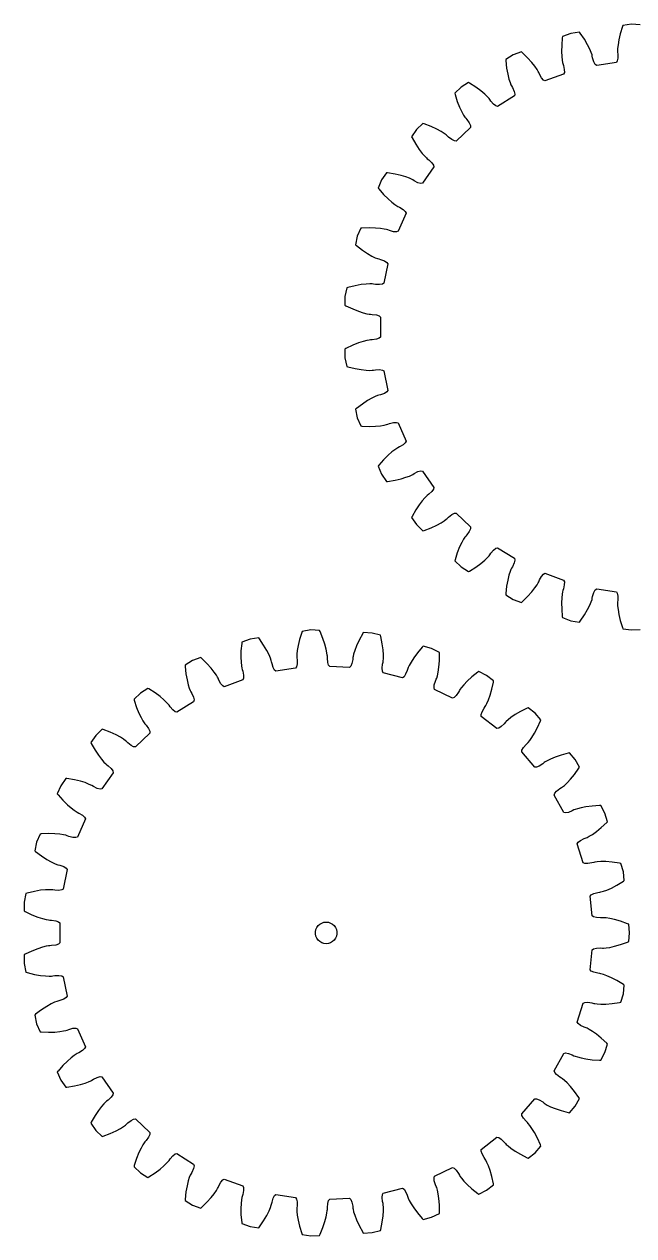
# Model space of a CAD drawing. Extents: x 0 to 173, y 0 to 168.
# Drawn here: x 0 to 84.4, y 0 to 167.9 of the extents above; entities that cross this region are included whole.
import ezdxf

# ---------------------------------------------------------------- set-up
doc = ezdxf.new("R2010")
doc.units = 0

msp = doc.modelspace()

# ---------------------------------------------------------------- linework, layer by layer
for p, q in [((84.08, 167.85), (82.88, 167.67)), ((85.3, 167.79), (84.08, 167.85)), ((75.68, 166.56), (74.54, 166.14)), ((76.88, 166.75), (75.68, 166.56)), ((76.98, 166.63), (76.88, 166.75)), ((77.56, 165.77), (76.98, 166.63)), ((82.52, 166.53), (82.33, 165.69)), ((82.83, 167.52), (82.52, 166.53)), ((82.88, 167.67), (82.83, 167.52)), ((74.42, 164.96), (74.4, 164.09)), ((74.51, 165.99), (74.42, 164.96)), ((74.54, 166.14), (74.51, 165.99)), ((78, 165.02), (77.56, 165.77)), ((78.31, 164.41), (78, 165.02)), ((82.22, 165.01), (82.17, 164.49)), ((82.33, 165.69), (82.22, 165.01)), ((67.71, 163.61), (66.68, 162.97)), ((66.68, 162.97), (66.68, 162.82)), ((68.85, 164.03), (67.71, 163.61)), ((68.96, 163.93), (68.85, 164.03)), ((69.71, 163.21), (68.96, 163.93)), ((70.29, 162.57), (69.71, 163.21)), ((74.4, 164.09), (74.42, 163.4)), ((74.42, 163.4), (74.48, 162.89)), ((74.48, 162.89), (74.54, 162.55)), ((78.51, 163.93), (78.31, 164.41)), ((78.62, 163.61), (78.51, 163.93)), ((78.66, 163.45), (78.62, 163.61)), ((78.71, 163.19), (78.66, 163.45)), ((78.88, 162.64), (78.71, 163.19)), ((82.2, 163.15), (82.12, 162.76)), ((82.17, 164.49), (82.16, 164.15)), ((82.16, 164.15), (82.17, 163.99)), ((82.17, 163.99), (82.2, 163.72)), ((82.2, 163.72), (82.2, 163.15)), ((66.68, 162.82), (66.8, 161.78)), ((66.8, 161.78), (66.95, 160.93)), ((70.72, 162.03), (70.29, 162.57)), ((71.01, 161.6), (70.72, 162.03)), ((71.18, 161.31), (71.01, 161.6)), ((71.26, 161.16), (71.18, 161.31)), ((71.36, 160.92), (71.26, 161.16)), ((74.54, 162.55), (74.58, 162.39)), ((74.58, 162.39), (74.66, 162.14)), ((74.66, 162.14), (74.78, 161.58)), ((74.79, 161.18), (74.69, 160.95)), ((74.78, 161.58), (74.79, 161.18)), ((79.07, 162.29), (78.88, 162.64)), ((79.27, 162.13), (79.07, 162.29)), ((81.99, 162.55), (79.27, 162.13)), ((82.12, 162.76), (81.99, 162.55)), ((61.52, 159.76), (60.49, 159.11)), ((61.66, 159.68), (61.52, 159.76)), ((62.54, 159.13), (61.66, 159.68)), ((66.95, 160.93), (67.11, 160.26)), ((67.11, 160.26), (67.27, 159.77)), ((67.27, 159.77), (67.4, 159.46)), ((71.63, 160.42), (71.36, 160.92)), ((71.89, 160.11), (71.63, 160.42)), ((72.11, 159.99), (71.89, 160.11)), ((74.69, 160.95), (72.11, 159.99)), ((60.49, 159.11), (59.61, 158.28)), ((59.61, 158.28), (59.65, 158.13)), ((59.65, 158.13), (59.97, 157.14)), ((63.23, 158.62), (62.54, 159.13)), ((63.76, 158.17), (63.23, 158.62)), ((64.13, 157.81), (63.76, 158.17)), ((64.36, 157.56), (64.13, 157.81)), ((67.87, 157.91), (65.54, 156.45)), ((67.4, 159.46), (67.47, 159.31)), ((67.47, 159.31), (67.6, 159.07)), ((67.6, 159.07), (67.83, 158.55)), ((67.83, 158.55), (67.92, 158.16)), ((67.92, 158.16), (67.87, 157.91)), ((59.97, 157.14), (60.29, 156.34)), ((60.29, 156.34), (60.59, 155.71)), ((64.46, 157.43), (64.36, 157.56)), ((64.61, 157.21), (64.46, 157.43)), ((64.98, 156.77), (64.61, 157.21)), ((65.3, 156.53), (64.98, 156.77)), ((65.54, 156.45), (65.3, 156.53)), ((60.59, 155.71), (60.84, 155.27)), ((60.84, 155.27), (61.03, 154.98)), ((61.03, 154.98), (61.13, 154.85)), ((61.13, 154.85), (61.3, 154.65)), ((61.3, 154.65), (61.63, 154.18)), ((54.33, 153.26), (53.64, 152.26)), ((55.21, 154.09), (54.33, 153.26)), ((55.36, 154.05), (55.21, 154.09)), ((56.33, 153.68), (55.36, 154.05)), ((57.12, 153.32), (56.33, 153.68)), ((57.72, 152.99), (57.12, 153.32)), ((58.16, 152.72), (57.72, 152.99)), ((61.8, 153.56), (59.81, 151.67)), ((61.63, 154.18), (61.79, 153.82)), ((61.79, 153.82), (61.8, 153.56)), ((53.64, 152.26), (53.7, 152.12)), ((53.7, 152.12), (54.21, 151.22)), ((54.21, 151.22), (54.69, 150.49)), ((58.43, 152.51), (58.16, 152.72)), ((58.56, 152.41), (58.43, 152.51)), ((58.75, 152.22), (58.56, 152.41)), ((59.2, 151.87), (58.75, 152.22)), ((59.56, 151.69), (59.2, 151.87)), ((59.81, 151.67), (59.56, 151.69)), ((54.69, 150.49), (55.11, 149.95)), ((55.11, 149.95), (55.45, 149.56)), ((55.45, 149.56), (55.69, 149.32)), ((56.73, 148.08), (55.16, 145.82)), ((55.69, 149.32), (55.81, 149.21)), ((55.81, 149.21), (56.02, 149.05)), ((56.02, 149.05), (56.44, 148.66)), ((56.44, 148.66), (56.67, 148.33)), ((56.67, 148.33), (56.73, 148.08)), ((49.47, 146.28), (48.99, 145.16)), ((50.17, 147.28), (49.47, 146.28)), ((50.32, 147.26), (50.17, 147.28)), ((51.35, 147.1), (50.32, 147.26)), ((52.19, 146.9), (51.35, 147.1)), ((52.85, 146.7), (52.19, 146.9)), ((53.33, 146.52), (52.85, 146.7)), ((53.64, 146.38), (53.33, 146.52)), ((53.79, 146.3), (53.64, 146.38)), ((54.01, 146.16), (53.79, 146.3)), ((54.52, 145.9), (54.01, 146.16)), ((48.99, 145.16), (49.09, 145.04)), ((49.09, 145.04), (49.77, 144.26)), ((54.91, 145.79), (54.52, 145.9)), ((55.16, 145.82), (54.91, 145.79)), ((49.77, 144.26), (50.38, 143.65)), ((50.38, 143.65), (50.9, 143.19)), ((50.9, 143.19), (51.31, 142.88)), ((51.31, 142.88), (51.59, 142.69)), ((51.59, 142.69), (51.74, 142.61)), ((51.74, 142.61), (51.98, 142.5)), ((52.87, 141.69), (51.78, 139.17)), ((51.98, 142.5), (52.47, 142.2)), ((52.47, 142.2), (52.76, 141.92)), ((52.76, 141.92), (52.87, 141.69)), ((46.6, 139.58), (46.12, 138.47)), ((46.75, 139.6), (46.6, 139.58)), ((47.79, 139.65), (46.75, 139.6)), ((48.66, 139.62), (47.79, 139.65)), ((49.34, 139.56), (48.66, 139.62)), ((49.85, 139.48), (49.34, 139.56)), ((50.18, 139.4), (49.85, 139.48)), ((50.34, 139.35), (50.18, 139.4)), ((50.59, 139.26), (50.34, 139.35)), ((46.12, 138.47), (45.88, 137.28)), ((51.14, 139.11), (50.59, 139.26)), ((51.54, 139.09), (51.14, 139.11)), ((51.78, 139.17), (51.54, 139.09)), ((45.88, 137.28), (45.99, 137.18)), ((45.99, 137.18), (46.82, 136.55)), ((46.82, 136.55), (47.54, 136.07)), ((47.54, 136.07), (48.14, 135.73)), ((48.14, 135.73), (48.61, 135.51)), ((48.61, 135.51), (48.92, 135.38)), ((48.92, 135.38), (49.08, 135.33)), ((49.08, 135.33), (49.34, 135.26)), ((49.34, 135.26), (49.87, 135.07)), ((50.37, 134.66), (49.81, 131.96)), ((49.87, 135.07), (50.22, 134.86)), ((50.22, 134.86), (50.37, 134.66)), ((44.65, 131.33), (44.41, 130.14)), ((44.8, 131.38), (44.65, 131.33)), ((45.81, 131.63), (44.8, 131.38)), ((46.66, 131.78), (45.81, 131.63)), ((47.35, 131.86), (46.66, 131.78)), ((47.86, 131.88), (47.35, 131.86)), ((48.2, 131.87), (47.86, 131.88)), ((48.36, 131.86), (48.2, 131.87)), ((48.63, 131.81), (48.36, 131.86)), ((49.2, 131.78), (48.63, 131.81)), ((49.6, 131.84), (49.2, 131.78)), ((49.81, 131.96), (49.6, 131.84)), ((44.41, 130.14), (44.41, 128.92)), ((44.41, 128.92), (44.54, 128.85)), ((44.54, 128.85), (45.48, 128.4)), ((45.48, 128.4), (46.28, 128.08)), ((46.28, 128.08), (46.94, 127.86)), ((46.94, 127.86), (47.44, 127.74)), ((47.44, 127.74), (47.77, 127.68)), ((47.77, 127.68), (47.94, 127.66)), ((47.94, 127.66), (48.2, 127.65)), ((48.2, 127.65), (48.77, 127.57)), ((48.77, 127.57), (49.15, 127.43)), ((49.15, 127.43), (49.34, 127.26)), ((49.34, 127.26), (49.34, 124.51)), ((49.15, 124.35), (48.77, 124.21)), ((49.34, 124.51), (49.15, 124.35)), ((44.54, 122.93), (44.41, 122.85)), ((44.41, 122.85), (44.41, 121.64)), ((45.48, 123.38), (44.54, 122.93)), ((46.28, 123.7), (45.48, 123.38)), ((46.94, 123.91), (46.28, 123.7)), ((47.44, 124.04), (46.94, 123.91)), ((47.77, 124.1), (47.44, 124.04)), ((47.94, 124.12), (47.77, 124.1)), ((48.2, 124.13), (47.94, 124.12)), ((48.77, 124.21), (48.2, 124.13)), ((44.41, 121.64), (44.65, 120.45)), ((44.65, 120.45), (44.8, 120.4)), ((44.8, 120.4), (45.81, 120.15)), ((45.81, 120.15), (46.66, 120)), ((46.66, 120), (47.35, 119.92)), ((47.35, 119.92), (47.86, 119.9)), ((47.86, 119.9), (48.2, 119.91)), ((48.2, 119.91), (48.36, 119.92)), ((48.36, 119.92), (48.63, 119.96)), ((48.63, 119.96), (49.2, 120)), ((49.2, 120), (49.6, 119.94)), ((49.6, 119.94), (49.81, 119.81)), ((49.81, 119.81), (50.37, 117.12)), ((48.14, 116.05), (47.54, 115.71)), ((48.61, 116.27), (48.14, 116.05)), ((48.92, 116.4), (48.61, 116.27)), ((49.08, 116.45), (48.92, 116.4)), ((49.34, 116.51), (49.08, 116.45)), ((49.87, 116.71), (49.34, 116.51)), ((50.22, 116.92), (49.87, 116.71)), ((50.37, 117.12), (50.22, 116.92)), ((45.99, 114.6), (45.88, 114.5)), ((45.88, 114.5), (46.12, 113.31)), ((46.82, 115.23), (45.99, 114.6)), ((47.54, 115.71), (46.82, 115.23)), ((46.12, 113.31), (46.6, 112.19)), ((50.34, 112.42), (50.59, 112.52)), ((50.59, 112.52), (51.14, 112.67)), ((51.14, 112.67), (51.54, 112.69)), ((51.54, 112.69), (51.78, 112.61)), ((51.78, 112.61), (52.87, 110.08)), ((46.6, 112.19), (46.75, 112.18)), ((46.75, 112.18), (47.79, 112.13)), ((47.79, 112.13), (48.66, 112.15)), ((48.66, 112.15), (49.34, 112.22)), ((49.34, 112.22), (49.85, 112.3)), ((49.85, 112.3), (50.18, 112.38)), ((50.18, 112.38), (50.34, 112.42)), ((51.74, 109.17), (51.59, 109.09)), ((51.98, 109.28), (51.74, 109.17)), ((52.47, 109.58), (51.98, 109.28)), ((52.76, 109.85), (52.47, 109.58)), ((52.87, 110.08), (52.76, 109.85)), ((49.77, 107.52), (49.09, 106.74)), ((50.38, 108.13), (49.77, 107.52)), ((50.9, 108.59), (50.38, 108.13)), ((51.31, 108.9), (50.9, 108.59)), ((51.59, 109.09), (51.31, 108.9)), ((49.09, 106.74), (48.99, 106.61)), ((48.99, 106.61), (49.47, 105.5)), ((54.01, 105.62), (54.52, 105.88)), ((54.52, 105.88), (54.91, 105.98)), ((54.91, 105.98), (55.16, 105.95)), ((55.16, 105.95), (56.73, 103.69)), ((49.47, 105.5), (50.17, 104.5)), ((50.17, 104.5), (50.32, 104.51)), ((50.32, 104.51), (51.35, 104.68)), ((51.35, 104.68), (52.19, 104.88)), ((52.19, 104.88), (52.85, 105.08)), ((52.85, 105.08), (53.33, 105.26)), ((53.33, 105.26), (53.64, 105.4)), ((53.64, 105.4), (53.79, 105.48)), ((53.79, 105.48), (54.01, 105.62)), ((55.69, 102.46), (55.45, 102.22)), ((55.81, 102.57), (55.69, 102.46)), ((56.02, 102.73), (55.81, 102.57)), ((56.44, 103.12), (56.02, 102.73)), ((56.67, 103.45), (56.44, 103.12)), ((56.73, 103.69), (56.67, 103.45)), ((54.69, 101.28), (54.21, 100.56)), ((55.11, 101.83), (54.69, 101.28)), ((55.45, 102.22), (55.11, 101.83)), ((53.7, 99.66), (53.64, 99.52)), ((53.64, 99.52), (54.33, 98.52)), ((54.21, 100.56), (53.7, 99.66)), ((57.72, 98.79), (58.16, 99.06)), ((58.16, 99.06), (58.43, 99.26)), ((58.43, 99.26), (58.56, 99.37)), ((58.56, 99.37), (58.75, 99.56)), ((58.75, 99.56), (59.2, 99.91)), ((59.2, 99.91), (59.56, 100.09)), ((59.56, 100.09), (59.81, 100.11)), ((59.81, 100.11), (61.8, 98.22)), ((54.33, 98.52), (55.21, 97.68)), ((55.21, 97.68), (55.36, 97.73)), ((55.36, 97.73), (56.33, 98.1)), ((56.33, 98.1), (57.12, 98.46)), ((57.12, 98.46), (57.72, 98.79)), ((61.63, 97.59), (61.3, 97.13)), ((61.79, 97.96), (61.63, 97.59)), ((61.8, 98.22), (61.79, 97.96)), ((60.59, 96.06), (60.29, 95.44)), ((60.84, 96.51), (60.59, 96.06)), ((61.03, 96.8), (60.84, 96.51)), ((61.13, 96.93), (61.03, 96.8)), ((61.3, 97.13), (61.13, 96.93)), ((59.97, 94.64), (59.65, 93.65)), ((60.29, 95.44), (59.97, 94.64)), ((64.13, 93.96), (64.36, 94.22)), ((64.36, 94.22), (64.46, 94.35)), ((64.46, 94.35), (64.61, 94.57)), ((64.61, 94.57), (64.98, 95)), ((64.98, 95), (65.3, 95.25)), ((65.3, 95.25), (65.54, 95.32)), ((65.54, 95.32), (67.87, 93.87)), ((59.65, 93.65), (59.61, 93.5)), ((59.61, 93.5), (60.49, 92.66)), ((60.49, 92.66), (61.52, 92.02)), ((61.66, 92.09), (62.54, 92.65)), ((62.54, 92.65), (63.23, 93.16)), ((63.23, 93.16), (63.76, 93.61)), ((63.76, 93.61), (64.13, 93.96)), ((67.4, 92.32), (67.27, 92.01)), ((67.47, 92.47), (67.4, 92.32)), ((67.6, 92.7), (67.47, 92.47)), ((67.83, 93.23), (67.6, 92.7)), ((67.92, 93.62), (67.83, 93.23)), ((67.87, 93.87), (67.92, 93.62)), ((61.52, 92.02), (61.66, 92.09)), ((66.95, 90.85), (66.8, 90)), ((67.11, 91.52), (66.95, 90.85)), ((67.27, 92.01), (67.11, 91.52)), ((71.26, 90.61), (71.36, 90.86)), ((71.36, 90.86), (71.63, 91.36)), ((71.63, 91.36), (71.89, 91.67)), ((71.89, 91.67), (72.11, 91.79)), ((72.11, 91.79), (74.69, 90.83)), ((74.69, 90.83), (74.79, 90.6)), ((66.8, 90), (66.68, 88.96)), ((66.68, 88.96), (66.68, 88.81)), ((69.71, 88.57), (70.29, 89.21)), ((70.29, 89.21), (70.72, 89.75)), ((70.72, 89.75), (71.01, 90.17)), ((71.01, 90.17), (71.18, 90.47)), ((71.18, 90.47), (71.26, 90.61)), ((74.54, 89.22), (74.48, 88.89)), ((74.58, 89.38), (74.54, 89.22)), ((74.66, 89.64), (74.58, 89.38)), ((74.78, 90.19), (74.66, 89.64)), ((74.79, 90.6), (74.78, 90.19)), ((78.71, 88.59), (78.88, 89.13)), ((78.88, 89.13), (79.07, 89.49)), ((79.07, 89.49), (79.27, 89.65)), ((79.27, 89.65), (81.99, 89.23)), ((81.99, 89.23), (82.12, 89.02)), ((82.12, 89.02), (82.2, 88.62)), ((66.68, 88.81), (67.71, 88.17)), ((67.71, 88.17), (68.85, 87.74)), ((68.85, 87.74), (68.96, 87.84)), ((68.96, 87.84), (69.71, 88.57)), ((74.42, 88.38), (74.4, 87.69)), ((74.4, 87.69), (74.42, 86.82)), ((74.48, 88.89), (74.42, 88.38)), ((78, 86.75), (78.31, 87.37)), ((78.31, 87.37), (78.51, 87.84)), ((78.51, 87.84), (78.62, 88.17)), ((78.62, 88.17), (78.66, 88.33)), ((78.66, 88.33), (78.71, 88.59)), ((82.17, 87.79), (82.16, 87.62)), ((82.16, 87.62), (82.17, 87.28)), ((82.2, 88.05), (82.17, 87.79)), ((82.17, 87.28), (82.22, 86.77)), ((82.2, 88.62), (82.2, 88.05)), ((74.42, 86.82), (74.51, 85.79)), ((74.51, 85.79), (74.54, 85.64)), ((74.54, 85.64), (75.68, 85.21)), ((76.98, 85.15), (77.56, 86.01)), ((77.56, 86.01), (78, 86.75)), ((82.22, 86.77), (82.33, 86.09)), ((82.33, 86.09), (82.52, 85.25)), ((39.67, 83.93), (38.47, 83.74)), ((40.89, 83.86), (39.67, 83.93)), ((75.68, 85.21), (76.88, 85.03)), ((76.88, 85.03), (76.98, 85.15)), ((82.52, 85.25), (82.83, 84.25)), ((82.83, 84.25), (82.88, 84.11)), ((82.88, 84.11), (84.08, 83.93)), ((84.08, 83.93), (85.3, 83.99)), ((31.27, 82.64), (30.13, 82.22)), ((32.47, 82.82), (31.27, 82.64)), ((32.57, 82.7), (32.47, 82.82)), ((33.15, 81.84), (32.57, 82.7)), ((38.11, 82.6), (37.92, 81.76)), ((38.42, 83.6), (38.11, 82.6)), ((38.47, 83.74), (38.42, 83.6)), ((40.96, 83.73), (40.89, 83.86)), ((41.36, 82.77), (40.96, 83.73)), ((41.64, 81.95), (41.36, 82.77)), ((46.37, 82.51), (46.01, 81.73)), ((46.87, 83.43), (46.37, 82.51)), ((46.95, 83.56), (46.87, 83.43)), ((48.16, 83.5), (46.95, 83.56)), ((49.34, 83.19), (48.16, 83.5)), ((49.38, 83.04), (49.34, 83.19)), ((49.58, 82.02), (49.38, 83.04)), ((30.01, 81.03), (29.99, 80.17)), ((30.11, 82.06), (30.01, 81.03)), ((30.13, 82.22), (30.11, 82.06)), ((33.59, 81.1), (33.15, 81.84)), ((33.9, 80.48), (33.59, 81.1)), ((37.81, 81.08), (37.76, 80.57)), ((37.92, 81.76), (37.81, 81.08)), ((41.82, 81.28), (41.64, 81.95)), ((41.92, 80.78), (41.82, 81.28)), ((41.96, 80.44), (41.92, 80.78)), ((45.61, 80.59), (45.54, 80.26)), ((45.76, 81.08), (45.61, 80.59)), ((46.01, 81.73), (45.76, 81.08)), ((49.69, 81.16), (49.58, 82.02)), ((49.73, 80.48), (49.69, 81.16)), ((54.44, 80.76), (53.93, 80.07)), ((55.11, 81.56), (54.44, 80.76)), ((55.22, 81.67), (55.11, 81.56)), ((56.39, 81.36), (55.22, 81.67)), ((57.49, 80.83), (56.39, 81.36)), ((57.49, 80.68), (57.49, 80.83)), ((57.49, 79.64), (57.49, 80.68)), ((23.3, 79.69), (22.27, 79.04)), ((22.27, 79.04), (22.27, 78.89)), ((24.44, 80.11), (23.3, 79.69)), ((24.55, 80.01), (24.44, 80.11)), ((25.3, 79.29), (24.55, 80.01)), ((25.88, 78.65), (25.3, 79.29)), ((29.99, 80.17), (30.02, 79.48)), ((30.02, 79.48), (30.07, 78.96)), ((30.07, 78.96), (30.13, 78.63)), ((34.1, 80.01), (33.9, 80.48)), ((34.21, 79.69), (34.1, 80.01)), ((34.25, 79.53), (34.21, 79.69)), ((34.31, 79.26), (34.25, 79.53)), ((34.47, 78.72), (34.31, 79.26)), ((37.79, 79.23), (37.72, 78.83)), ((37.76, 80.57), (37.75, 80.23)), ((37.75, 80.23), (37.76, 80.06)), ((37.76, 80.06), (37.79, 79.8)), ((37.79, 79.8), (37.79, 79.23)), ((41.97, 80.28), (41.96, 80.44)), ((41.97, 80.01), (41.97, 80.28)), ((42.02, 79.44), (41.97, 80.01)), ((42.14, 79.06), (42.02, 79.44)), ((42.3, 78.86), (42.14, 79.06)), ((45.22, 78.9), (45.04, 78.72)), ((45.38, 79.27), (45.22, 78.9)), ((45.49, 79.83), (45.38, 79.27)), ((45.51, 80.1), (45.49, 79.83)), ((45.54, 80.26), (45.51, 80.1)), ((49.56, 78.63), (49.62, 79.2)), ((49.62, 79.2), (49.68, 79.46)), ((49.68, 79.46), (49.7, 79.62)), ((49.7, 79.62), (49.73, 79.96)), ((49.73, 79.96), (49.73, 80.48)), ((53.31, 79.03), (53.17, 78.72)), ((53.56, 79.49), (53.31, 79.03)), ((53.93, 80.07), (53.56, 79.49)), ((57.42, 78.77), (57.49, 79.64)), ((22.27, 78.89), (22.39, 77.86)), ((22.39, 77.86), (22.54, 77)), ((26.31, 78.1), (25.88, 78.65)), ((26.6, 77.68), (26.31, 78.1)), ((26.77, 77.39), (26.6, 77.68)), ((26.85, 77.24), (26.77, 77.39)), ((26.95, 76.99), (26.85, 77.24)), ((30.13, 78.63), (30.17, 78.47)), ((30.17, 78.47), (30.25, 78.22)), ((30.25, 78.22), (30.37, 77.66)), ((30.38, 77.25), (30.28, 77.02)), ((30.37, 77.66), (30.38, 77.25)), ((34.66, 78.36), (34.47, 78.72)), ((34.86, 78.2), (34.66, 78.36)), ((37.58, 78.62), (34.86, 78.2)), ((37.72, 78.83), (37.58, 78.62)), ((45.04, 78.72), (42.3, 78.86)), ((49.6, 78.23), (49.56, 78.63)), ((49.71, 78), (49.6, 78.23)), ((52.38, 77.31), (49.71, 78)), ((52.59, 77.46), (52.38, 77.31)), ((52.81, 77.79), (52.59, 77.46)), ((53.03, 78.31), (52.81, 77.79)), ((53.11, 78.57), (53.03, 78.31)), ((53.17, 78.72), (53.11, 78.57)), ((57.06, 77.1), (57.12, 77.26)), ((57.12, 77.26), (57.21, 77.59)), ((57.21, 77.59), (57.32, 78.09)), ((57.32, 78.09), (57.42, 78.77)), ((61.99, 77.43), (61.35, 76.85)), ((62.81, 78.07), (61.99, 77.43)), ((62.94, 78.16), (62.81, 78.07)), ((64.03, 77.62), (62.94, 78.16)), ((64.99, 76.88), (64.03, 77.62)), ((17.11, 75.83), (16.08, 75.19)), ((17.25, 75.76), (17.11, 75.83)), ((18.13, 75.2), (17.25, 75.76)), ((22.54, 77), (22.71, 76.34)), ((22.71, 76.34), (22.86, 75.85)), ((22.86, 75.85), (22.99, 75.53)), ((27.22, 76.49), (26.95, 76.99)), ((27.48, 76.18), (27.22, 76.49)), ((27.7, 76.06), (27.48, 76.18)), ((30.28, 77.02), (27.7, 76.06)), ((56.74, 75.92), (56.78, 76.32)), ((56.81, 75.67), (56.74, 75.92)), ((56.78, 76.32), (56.96, 76.86)), ((59.28, 74.46), (56.81, 75.67)), ((56.96, 76.86), (57.06, 77.1)), ((60.25, 75.54), (60.12, 75.31)), ((60.34, 75.68), (60.25, 75.54)), ((60.54, 75.96), (60.34, 75.68)), ((60.87, 76.35), (60.54, 75.96)), ((61.35, 76.85), (60.87, 76.35)), ((64.51, 74.88), (64.75, 75.71)), ((64.75, 75.71), (64.97, 76.72)), ((64.97, 76.72), (64.99, 76.88)), ((16.08, 75.19), (15.2, 74.35)), ((15.2, 74.35), (15.24, 74.2)), ((15.24, 74.2), (15.56, 73.21)), ((18.82, 74.69), (18.13, 75.2)), ((19.35, 74.25), (18.82, 74.69)), ((19.72, 73.89), (19.35, 74.25)), ((19.95, 73.63), (19.72, 73.89)), ((23.46, 73.98), (21.13, 72.53)), ((22.99, 75.53), (23.06, 75.38)), ((23.06, 75.38), (23.19, 75.15)), ((23.19, 75.15), (23.42, 74.63)), ((23.42, 74.63), (23.51, 74.23)), ((23.51, 74.23), (23.46, 73.98)), ((59.51, 74.56), (59.28, 74.46)), ((59.8, 74.84), (59.51, 74.56)), ((60.12, 75.31), (59.8, 74.84)), ((64.07, 73.76), (64.28, 74.23)), ((64.28, 74.23), (64.51, 74.88)), ((15.56, 73.21), (15.88, 72.41)), ((15.88, 72.41), (16.18, 71.79)), ((20.05, 73.5), (19.95, 73.63)), ((20.2, 73.29), (20.05, 73.5)), ((20.57, 72.85), (20.2, 73.29)), ((20.89, 72.6), (20.57, 72.85)), ((21.13, 72.53), (20.89, 72.6)), ((63.27, 72.22), (63.39, 72.6)), ((63.28, 71.96), (63.27, 72.22)), ((63.39, 72.6), (63.67, 73.1)), ((63.67, 73.1), (63.83, 73.31)), ((63.83, 73.31), (63.91, 73.45)), ((63.91, 73.45), (64.07, 73.76)), ((67.97, 72.2), (67.4, 71.81)), ((68.72, 72.64), (67.97, 72.2)), ((69.65, 73.1), (68.72, 72.64)), ((69.79, 73.16), (69.65, 73.1)), ((70.75, 72.42), (69.79, 73.16)), ((71.54, 71.49), (70.75, 72.42)), ((16.18, 71.79), (16.43, 71.34)), ((16.43, 71.34), (16.62, 71.06)), ((16.62, 71.06), (16.72, 70.92)), ((16.72, 70.92), (16.89, 70.72)), ((16.89, 70.72), (17.22, 70.26)), ((65.46, 70.28), (63.28, 71.96)), ((66.05, 70.54), (65.71, 70.33)), ((66.46, 70.94), (66.05, 70.54)), ((66.63, 71.14), (66.46, 70.94)), ((66.74, 71.26), (66.63, 71.14)), ((67, 71.49), (66.74, 71.26)), ((67.4, 71.81), (67, 71.49)), ((71.07, 70.4), (71.49, 71.35)), ((71.49, 71.35), (71.54, 71.49)), ((9.92, 69.33), (9.23, 68.33)), ((10.8, 70.17), (9.92, 69.33)), ((10.95, 70.12), (10.8, 70.17)), ((11.92, 69.76), (10.95, 70.12)), ((12.71, 69.39), (11.92, 69.76)), ((13.31, 69.07), (12.71, 69.39)), ((13.75, 68.79), (13.31, 69.07)), ((17.39, 69.64), (15.4, 67.74)), ((17.22, 70.26), (17.39, 69.89)), ((17.39, 69.89), (17.39, 69.64)), ((65.71, 70.33), (65.46, 70.28)), ((70.01, 68.62), (70.31, 69.04)), ((70.31, 69.04), (70.67, 69.63)), ((70.67, 69.63), (71.07, 70.4)), ((9.23, 68.33), (9.29, 68.2)), ((9.29, 68.2), (9.8, 67.29)), ((9.8, 67.29), (10.28, 66.57)), ((14.02, 68.59), (13.75, 68.79)), ((14.15, 68.48), (14.02, 68.59)), ((14.34, 68.3), (14.15, 68.48)), ((14.79, 67.94), (14.34, 68.3)), ((15.15, 67.76), (14.79, 67.94)), ((15.4, 67.74), (15.15, 67.76)), ((68.88, 67.03), (68.92, 67.28)), ((68.92, 67.28), (69.12, 67.63)), ((69.12, 67.63), (69.49, 68.06)), ((69.49, 68.06), (69.69, 68.24)), ((69.69, 68.24), (69.8, 68.36)), ((69.8, 68.36), (70.01, 68.62)), ((10.28, 66.57), (10.7, 66.02)), ((10.7, 66.02), (11.04, 65.63)), ((11.04, 65.63), (11.28, 65.39)), ((70.68, 64.94), (68.88, 67.03)), ((72, 65.55), (71.79, 65.38)), ((72.13, 65.64), (72, 65.55)), ((72.43, 65.81), (72.13, 65.64)), ((72.89, 66.04), (72.43, 65.81)), ((73.52, 66.31), (72.89, 66.04)), ((74.34, 66.59), (73.52, 66.31)), ((75.34, 66.86), (74.34, 66.59)), ((75.5, 66.89), (75.34, 66.86)), ((76.29, 65.97), (75.5, 66.89)), ((76.88, 64.9), (76.29, 65.97)), ((12.32, 64.16), (10.75, 61.9)), ((11.28, 65.39), (11.4, 65.28)), ((11.4, 65.28), (11.61, 65.12)), ((11.61, 65.12), (12.03, 64.73)), ((12.03, 64.73), (12.26, 64.4)), ((12.26, 64.4), (12.32, 64.16)), ((70.93, 64.93), (70.68, 64.94)), ((71.31, 65.08), (70.93, 64.93)), ((71.79, 65.38), (71.31, 65.08)), ((75.65, 63.25), (76.2, 63.92)), ((76.2, 63.92), (76.8, 64.77)), ((76.8, 64.77), (76.88, 64.9)), ((5.06, 62.35), (4.58, 61.24)), ((5.76, 63.35), (5.06, 62.35)), ((5.91, 63.34), (5.76, 63.35)), ((6.94, 63.17), (5.91, 63.34)), ((7.78, 62.98), (6.94, 63.17)), ((8.44, 62.78), (7.78, 62.98)), ((8.92, 62.59), (8.44, 62.78)), ((9.23, 62.45), (8.92, 62.59)), ((9.38, 62.37), (9.23, 62.45)), ((9.6, 62.23), (9.38, 62.37)), ((10.11, 61.97), (9.6, 62.23)), ((74.4, 62.09), (74.54, 62.18)), ((74.54, 62.18), (74.8, 62.4)), ((74.8, 62.4), (75.18, 62.75)), ((75.18, 62.75), (75.65, 63.25)), ((4.58, 61.24), (4.68, 61.11)), ((4.68, 61.11), (5.36, 60.33)), ((10.5, 61.87), (10.11, 61.97)), ((10.75, 61.9), (10.5, 61.87)), ((73.37, 61.06), (73.46, 61.3)), ((74.71, 58.66), (73.37, 61.06)), ((73.46, 61.3), (73.72, 61.6)), ((73.72, 61.6), (74.18, 61.95)), ((74.18, 61.95), (74.4, 62.09)), ((5.36, 60.33), (5.97, 59.72)), ((5.97, 59.72), (6.49, 59.27)), ((6.49, 59.27), (6.9, 58.95)), ((6.9, 58.95), (7.19, 58.77)), ((7.19, 58.77), (7.33, 58.68)), ((75.89, 58.87), (75.35, 58.66)), ((76.12, 58.99), (75.89, 58.87)), ((76.28, 59.05), (76.12, 58.99)), ((76.6, 59.16), (76.28, 59.05)), ((77.1, 59.29), (76.6, 59.16)), ((77.77, 59.43), (77.1, 59.29)), ((78.63, 59.54), (77.77, 59.43)), ((79.67, 59.6), (78.63, 59.54)), ((79.82, 59.6), (79.67, 59.6)), ((80.41, 58.53), (79.82, 59.6)), ((7.33, 58.68), (7.57, 58.57)), ((8.46, 57.77), (7.37, 55.24)), ((7.57, 58.57), (8.06, 58.27)), ((8.06, 58.27), (8.35, 58)), ((8.35, 58), (8.46, 57.77)), ((74.96, 58.6), (74.71, 58.66)), ((75.35, 58.66), (74.96, 58.6)), ((79.91, 56.55), (80.67, 57.26)), ((80.78, 57.37), (80.41, 58.53)), ((80.67, 57.26), (80.78, 57.37)), ((2.19, 55.66), (1.71, 54.54)), ((2.34, 55.67), (2.19, 55.66)), ((3.38, 55.72), (2.34, 55.67)), ((4.25, 55.7), (3.38, 55.72)), ((4.93, 55.63), (4.25, 55.7)), ((5.44, 55.55), (4.93, 55.63)), ((5.77, 55.48), (5.44, 55.55)), ((5.93, 55.43), (5.77, 55.48)), ((6.18, 55.33), (5.93, 55.43)), ((78.24, 55.34), (78.68, 55.6)), ((78.68, 55.6), (79.24, 56)), ((79.24, 56), (79.91, 56.55)), ((1.71, 54.54), (1.47, 53.35)), ((6.73, 55.18), (6.18, 55.33)), ((7.13, 55.16), (6.73, 55.18)), ((7.37, 55.24), (7.13, 55.16)), ((76.57, 54.31), (76.7, 54.53)), ((77.4, 51.69), (76.57, 54.31)), ((76.7, 54.53), (77.02, 54.78)), ((77.02, 54.78), (77.54, 55.02)), ((77.54, 55.02), (77.79, 55.11)), ((77.79, 55.11), (77.94, 55.18)), ((77.94, 55.18), (78.24, 55.34)), ((1.47, 53.35), (1.58, 53.25)), ((1.58, 53.25), (2.41, 52.62)), ((2.41, 52.62), (3.13, 52.14)), ((3.13, 52.14), (3.73, 51.8)), ((3.73, 51.8), (4.2, 51.58)), ((4.2, 51.58), (4.51, 51.45)), ((4.51, 51.45), (4.67, 51.4)), ((4.67, 51.4), (4.93, 51.34)), ((4.93, 51.34), (5.46, 51.15)), ((5.96, 50.73), (5.41, 48.04)), ((5.46, 51.15), (5.81, 50.94)), ((5.81, 50.94), (5.96, 50.73)), ((77.63, 51.59), (77.4, 51.69)), ((78.03, 51.57), (77.63, 51.59)), ((78.59, 51.66), (78.03, 51.57)), ((78.85, 51.73), (78.59, 51.66)), ((79.01, 51.76), (78.85, 51.73)), ((79.35, 51.8), (79.01, 51.76)), ((79.86, 51.83), (79.35, 51.8)), ((80.55, 51.83), (79.86, 51.83)), ((81.42, 51.76), (80.55, 51.83)), ((82.44, 51.61), (81.42, 51.76)), ((82.59, 51.58), (82.44, 51.61)), ((82.96, 50.42), (82.59, 51.58)), ((83.08, 49.21), (82.96, 50.42)), ((82.07, 48.58), (82.96, 49.12)), ((82.96, 49.12), (83.08, 49.21)), ((0.24, 47.4), (0, 46.21)), ((0.39, 47.45), (0.24, 47.4)), ((1.4, 47.7), (0.39, 47.45)), ((2.25, 47.86), (1.4, 47.7)), ((2.94, 47.93), (2.25, 47.86)), ((3.45, 47.95), (2.94, 47.93)), ((3.79, 47.95), (3.45, 47.95)), ((3.96, 47.93), (3.79, 47.95)), ((4.22, 47.89), (3.96, 47.93)), ((4.79, 47.85), (4.22, 47.89)), ((5.19, 47.91), (4.79, 47.85)), ((5.41, 48.04), (5.19, 47.91)), ((78.35, 47.06), (78.52, 47.25)), ((78.63, 44.32), (78.35, 47.06)), ((78.52, 47.25), (78.88, 47.42)), ((78.88, 47.42), (79.43, 47.56)), ((79.43, 47.56), (79.7, 47.6)), ((79.7, 47.6), (79.86, 47.63)), ((79.86, 47.63), (80.19, 47.73)), ((80.19, 47.73), (80.67, 47.9)), ((80.67, 47.9), (81.3, 48.18)), ((81.3, 48.18), (82.07, 48.58)), ((0, 46.21), (0, 45)), ((0, 45), (0.13, 44.92)), ((0.13, 44.92), (1.07, 44.47)), ((1.07, 44.47), (1.87, 44.15)), ((1.87, 44.15), (2.53, 43.94)), ((2.53, 43.94), (3.03, 43.81)), ((3.03, 43.81), (3.36, 43.75)), ((3.36, 43.75), (3.53, 43.74)), ((3.53, 43.74), (3.79, 43.72)), ((3.79, 43.72), (4.36, 43.64)), ((4.36, 43.64), (4.74, 43.51)), ((78.83, 44.18), (78.63, 44.32)), ((79.22, 44.08), (78.83, 44.18)), ((79.79, 44.06), (79.22, 44.08)), ((80.06, 44.07), (79.79, 44.06)), ((80.22, 44.07), (80.06, 44.07)), ((80.56, 44.04), (80.22, 44.07)), ((81.07, 43.97), (80.56, 44.04)), ((81.75, 43.83), (81.07, 43.97)), ((82.58, 43.59), (81.75, 43.83)), ((4.74, 43.51), (4.93, 43.34)), ((4.93, 43.34), (4.93, 40.59)), ((40.31, 42.12), (40.37, 42.43)), ((40.31, 41.81), (40.31, 42.12)), ((40.37, 42.43), (40.5, 42.71)), ((40.5, 42.71), (40.69, 42.97)), ((40.69, 42.97), (40.92, 43.18)), ((40.92, 43.18), (41.19, 43.33)), ((41.19, 43.33), (41.49, 43.43)), ((41.49, 43.43), (41.8, 43.46)), ((41.8, 43.46), (42.11, 43.43)), ((42.11, 43.43), (42.41, 43.33)), ((42.41, 43.33), (42.68, 43.18)), ((42.68, 43.18), (42.92, 42.97)), ((42.92, 42.97), (43.1, 42.71)), ((43.1, 42.71), (43.23, 42.43)), ((43.23, 42.43), (43.29, 42.12)), ((43.29, 42.12), (43.29, 41.81)), ((83.55, 43.23), (82.58, 43.59)), ((83.7, 43.17), (83.55, 43.23)), ((83.82, 41.96), (83.7, 43.17)), ((83.7, 40.75), (83.82, 41.96)), ((4.74, 40.42), (4.36, 40.28)), ((4.93, 40.59), (4.74, 40.42)), ((40.37, 41.5), (40.31, 41.81)), ((40.5, 41.21), (40.37, 41.5)), ((40.69, 40.96), (40.5, 41.21)), ((40.92, 40.75), (40.69, 40.96)), ((41.19, 40.59), (40.92, 40.75)), ((41.49, 40.5), (41.19, 40.59)), ((41.8, 40.46), (41.49, 40.5)), ((42.11, 40.5), (41.8, 40.46)), ((42.41, 40.59), (42.11, 40.5)), ((42.68, 40.75), (42.41, 40.59)), ((42.92, 40.96), (42.68, 40.75)), ((43.1, 41.21), (42.92, 40.96)), ((43.23, 41.5), (43.1, 41.21)), ((43.29, 41.81), (43.23, 41.5)), ((81.75, 40.1), (82.58, 40.34)), ((82.58, 40.34), (83.55, 40.69)), ((83.55, 40.69), (83.7, 40.75)), ((0.13, 39), (0, 38.93)), ((0, 38.93), (0, 37.71)), ((1.07, 39.45), (0.13, 39)), ((1.87, 39.77), (1.07, 39.45)), ((2.53, 39.99), (1.87, 39.77)), ((3.03, 40.11), (2.53, 39.99)), ((3.36, 40.17), (3.03, 40.11)), ((3.53, 40.19), (3.36, 40.17)), ((3.79, 40.2), (3.53, 40.19)), ((4.36, 40.28), (3.79, 40.2)), ((78.35, 36.86), (78.63, 39.6)), ((78.63, 39.6), (78.83, 39.75)), ((78.83, 39.75), (79.22, 39.85)), ((79.22, 39.85), (79.79, 39.87)), ((79.79, 39.87), (80.06, 39.85)), ((80.06, 39.85), (80.22, 39.86)), ((80.22, 39.86), (80.56, 39.88)), ((80.56, 39.88), (81.07, 39.96)), ((81.07, 39.96), (81.75, 40.1)), ((0, 37.71), (0.24, 36.52)), ((0.24, 36.52), (0.39, 36.47)), ((0.39, 36.47), (1.4, 36.22)), ((1.4, 36.22), (2.25, 36.07)), ((2.25, 36.07), (2.94, 35.99)), ((2.94, 35.99), (3.45, 35.97)), ((3.45, 35.97), (3.79, 35.98)), ((3.79, 35.98), (3.96, 36)), ((3.96, 36), (4.22, 36.04)), ((4.22, 36.04), (4.79, 36.07)), ((4.79, 36.07), (5.19, 36.01)), ((5.19, 36.01), (5.41, 35.89)), ((5.41, 35.89), (5.96, 33.19)), ((78.52, 36.68), (78.35, 36.86)), ((78.88, 36.5), (78.52, 36.68)), ((79.43, 36.37), (78.88, 36.5)), ((79.7, 36.33), (79.43, 36.37)), ((79.86, 36.29), (79.7, 36.33)), ((80.19, 36.2), (79.86, 36.29)), ((80.67, 36.02), (80.19, 36.2)), ((81.3, 35.75), (80.67, 36.02)), ((82.07, 35.35), (81.3, 35.75)), ((82.96, 34.8), (82.07, 35.35)), ((83.08, 34.71), (82.96, 34.8)), ((82.96, 33.51), (83.08, 34.71)), ((3.73, 32.12), (3.13, 31.78)), ((4.2, 32.35), (3.73, 32.12)), ((4.51, 32.47), (4.2, 32.35)), ((4.67, 32.52), (4.51, 32.47)), ((4.93, 32.59), (4.67, 32.52)), ((5.46, 32.78), (4.93, 32.59)), ((5.81, 32.99), (5.46, 32.78)), ((5.96, 33.19), (5.81, 32.99)), ((76.57, 29.61), (77.4, 32.24)), ((77.4, 32.24), (77.63, 32.34)), ((77.63, 32.34), (78.03, 32.36)), ((78.03, 32.36), (78.59, 32.27)), ((78.59, 32.27), (78.85, 32.2)), ((78.85, 32.2), (79.01, 32.17)), ((79.01, 32.17), (79.35, 32.12)), ((79.35, 32.12), (79.86, 32.09)), ((79.86, 32.09), (80.55, 32.1)), ((80.55, 32.1), (81.42, 32.16)), ((81.42, 32.16), (82.44, 32.31)), ((82.44, 32.31), (82.59, 32.35)), ((82.59, 32.35), (82.96, 33.51)), ((1.58, 30.68), (1.47, 30.58)), ((1.47, 30.58), (1.71, 29.38)), ((2.41, 31.31), (1.58, 30.68)), ((3.13, 31.78), (2.41, 31.31)), ((1.71, 29.38), (2.19, 28.27)), ((5.93, 28.5), (6.18, 28.59)), ((6.18, 28.59), (6.73, 28.74)), ((6.73, 28.74), (7.13, 28.77)), ((7.13, 28.77), (7.37, 28.69)), ((7.37, 28.69), (8.46, 26.16)), ((76.7, 29.39), (76.57, 29.61)), ((77.02, 29.15), (76.7, 29.39)), ((77.54, 28.9), (77.02, 29.15)), ((77.79, 28.81), (77.54, 28.9)), ((77.94, 28.75), (77.79, 28.81)), ((78.24, 28.59), (77.94, 28.75)), ((78.68, 28.32), (78.24, 28.59)), ((2.19, 28.27), (2.34, 28.25)), ((2.34, 28.25), (3.38, 28.21)), ((3.38, 28.21), (4.25, 28.23)), ((4.25, 28.23), (4.93, 28.29)), ((4.93, 28.29), (5.44, 28.37)), ((5.44, 28.37), (5.77, 28.45)), ((5.77, 28.45), (5.93, 28.5)), ((79.24, 27.92), (78.68, 28.32)), ((79.91, 27.38), (79.24, 27.92)), ((80.67, 26.67), (79.91, 27.38)), ((7.33, 25.24), (7.19, 25.16)), ((7.57, 25.36), (7.33, 25.24)), ((8.06, 25.65), (7.57, 25.36)), ((8.35, 25.93), (8.06, 25.65)), ((8.46, 26.16), (8.35, 25.93)), ((73.37, 22.87), (74.71, 25.27)), ((74.71, 25.27), (74.96, 25.33)), ((74.96, 25.33), (75.35, 25.26)), ((75.35, 25.26), (75.89, 25.06)), ((79.82, 24.33), (80.41, 25.39)), ((80.41, 25.39), (80.78, 26.55)), ((80.78, 26.55), (80.67, 26.67)), ((5.36, 23.59), (4.68, 22.81)), ((5.97, 24.21), (5.36, 23.59)), ((6.49, 24.66), (5.97, 24.21)), ((6.9, 24.97), (6.49, 24.66)), ((7.19, 25.16), (6.9, 24.97)), ((75.89, 25.06), (76.12, 24.94)), ((76.12, 24.94), (76.28, 24.88)), ((76.28, 24.88), (76.6, 24.77)), ((76.6, 24.77), (77.1, 24.63)), ((77.1, 24.63), (77.77, 24.5)), ((77.77, 24.5), (78.63, 24.39)), ((78.63, 24.39), (79.67, 24.33)), ((79.67, 24.33), (79.82, 24.33)), ((4.68, 22.81), (4.58, 22.69)), ((4.58, 22.69), (5.06, 21.57)), ((9.6, 21.7), (10.11, 21.95)), ((10.11, 21.95), (10.5, 22.06)), ((10.5, 22.06), (10.75, 22.03)), ((10.75, 22.03), (12.32, 19.77)), ((73.46, 22.63), (73.37, 22.87)), ((73.72, 22.32), (73.46, 22.63)), ((74.18, 21.98), (73.72, 22.32)), ((74.4, 21.84), (74.18, 21.98)), ((74.54, 21.74), (74.4, 21.84)), ((5.06, 21.57), (5.76, 20.57)), ((5.76, 20.57), (5.91, 20.59)), ((5.91, 20.59), (6.94, 20.75)), ((6.94, 20.75), (7.78, 20.95)), ((7.78, 20.95), (8.44, 21.15)), ((8.44, 21.15), (8.92, 21.33)), ((8.92, 21.33), (9.23, 21.48)), ((9.23, 21.48), (9.38, 21.55)), ((9.38, 21.55), (9.6, 21.7)), ((74.8, 21.53), (74.54, 21.74)), ((75.18, 21.18), (74.8, 21.53)), ((75.65, 20.67), (75.18, 21.18)), ((76.2, 20), (75.65, 20.67)), ((11.28, 18.54), (11.04, 18.29)), ((11.4, 18.64), (11.28, 18.54)), ((11.61, 18.81), (11.4, 18.64)), ((12.03, 19.19), (11.61, 18.81)), ((12.26, 19.52), (12.03, 19.19)), ((12.32, 19.77), (12.26, 19.52)), ((68.88, 16.9), (70.68, 18.99)), ((70.68, 18.99), (70.93, 18.99)), ((70.93, 18.99), (71.31, 18.85)), ((71.31, 18.85), (71.79, 18.54)), ((71.79, 18.54), (72, 18.38)), ((76.8, 19.15), (76.2, 20)), ((76.29, 17.96), (76.88, 19.02)), ((76.88, 19.02), (76.8, 19.15)), ((10.28, 17.36), (9.8, 16.64)), ((10.7, 17.91), (10.28, 17.36)), ((11.04, 18.29), (10.7, 17.91)), ((68.92, 16.65), (68.88, 16.9)), ((72, 18.38), (72.13, 18.29)), ((72.13, 18.29), (72.43, 18.11)), ((72.43, 18.11), (72.89, 17.88)), ((72.89, 17.88), (73.52, 17.62)), ((73.52, 17.62), (74.34, 17.34)), ((74.34, 17.34), (75.34, 17.07)), ((75.34, 17.07), (75.5, 17.04)), ((75.5, 17.04), (76.29, 17.96)), ((9.29, 15.73), (9.23, 15.59)), ((9.23, 15.59), (9.92, 14.59)), ((9.8, 16.64), (9.29, 15.73)), ((13.31, 14.86), (13.75, 15.14)), ((13.75, 15.14), (14.02, 15.34)), ((14.02, 15.34), (14.15, 15.44)), ((14.15, 15.44), (14.34, 15.63)), ((14.34, 15.63), (14.79, 15.98)), ((14.79, 15.98), (15.15, 16.16)), ((15.15, 16.16), (15.4, 16.18)), ((15.4, 16.18), (17.39, 14.29)), ((69.12, 16.3), (68.92, 16.65)), ((69.49, 15.87), (69.12, 16.3)), ((69.69, 15.69), (69.49, 15.87)), ((69.8, 15.57), (69.69, 15.69)), ((70.01, 15.3), (69.8, 15.57)), ((70.31, 14.88), (70.01, 15.3)), ((9.92, 14.59), (10.8, 13.76)), ((10.8, 13.76), (10.95, 13.8)), ((10.95, 13.8), (11.92, 14.17)), ((11.92, 14.17), (12.71, 14.53)), ((12.71, 14.53), (13.31, 14.86)), ((17.22, 13.67), (16.89, 13.2)), ((17.39, 14.04), (17.22, 13.67)), ((17.39, 14.29), (17.39, 14.04)), ((63.28, 11.96), (65.46, 13.65)), ((65.46, 13.65), (65.71, 13.6)), ((65.71, 13.6), (66.05, 13.38)), ((70.67, 14.29), (70.31, 14.88)), ((71.07, 13.53), (70.67, 14.29)), ((71.49, 12.58), (71.07, 13.53)), ((16.18, 12.14), (15.88, 11.52)), ((16.43, 12.59), (16.18, 12.14)), ((16.62, 12.87), (16.43, 12.59)), ((16.72, 13), (16.62, 12.87)), ((16.89, 13.2), (16.72, 13)), ((63.27, 11.71), (63.28, 11.96)), ((66.05, 13.38), (66.46, 12.99)), ((66.46, 12.99), (66.63, 12.78)), ((66.63, 12.78), (66.74, 12.66)), ((66.74, 12.66), (67, 12.44)), ((67, 12.44), (67.4, 12.12)), ((67.4, 12.12), (67.97, 11.73)), ((70.75, 11.51), (71.54, 12.43)), ((71.54, 12.43), (71.49, 12.58)), ((15.56, 10.71), (15.24, 9.72)), ((15.88, 11.52), (15.56, 10.71)), ((19.72, 10.04), (19.95, 10.29)), ((19.95, 10.29), (20.05, 10.42)), ((20.05, 10.42), (20.2, 10.64)), ((20.2, 10.64), (20.57, 11.08)), ((20.57, 11.08), (20.89, 11.33)), ((20.89, 11.33), (21.13, 11.4)), ((21.13, 11.4), (23.46, 9.94)), ((63.39, 11.33), (63.27, 11.71)), ((63.67, 10.83), (63.39, 11.33)), ((63.83, 10.61), (63.67, 10.83)), ((63.91, 10.47), (63.83, 10.61)), ((64.07, 10.17), (63.91, 10.47)), ((64.28, 9.7), (64.07, 10.17)), ((67.97, 11.73), (68.72, 11.29)), ((68.72, 11.29), (69.65, 10.82)), ((69.65, 10.82), (69.79, 10.77)), ((69.79, 10.77), (70.75, 11.51)), ((15.24, 9.72), (15.2, 9.57)), ((15.2, 9.57), (16.08, 8.74)), ((16.08, 8.74), (17.11, 8.09)), ((17.25, 8.17), (18.13, 8.72)), ((18.13, 8.72), (18.82, 9.24)), ((18.82, 9.24), (19.35, 9.68)), ((19.35, 9.68), (19.72, 10.04)), ((22.99, 8.4), (22.86, 8.08)), ((23.06, 8.55), (22.99, 8.4)), ((23.19, 8.78), (23.06, 8.55)), ((23.42, 9.3), (23.19, 8.78)), ((23.51, 9.69), (23.42, 9.3)), ((23.46, 9.94), (23.51, 9.69)), ((56.81, 8.25), (59.28, 9.46)), ((59.28, 9.46), (59.51, 9.37)), ((59.51, 9.37), (59.8, 9.09)), ((59.8, 9.09), (60.12, 8.62)), ((60.12, 8.62), (60.25, 8.38)), ((64.51, 9.05), (64.28, 9.7)), ((64.75, 8.22), (64.51, 9.05)), ((17.11, 8.09), (17.25, 8.17)), ((22.54, 6.92), (22.39, 6.07)), ((22.71, 7.59), (22.54, 6.92)), ((22.86, 8.08), (22.71, 7.59)), ((26.85, 6.69), (26.95, 6.93)), ((26.95, 6.93), (27.22, 7.44)), ((27.22, 7.44), (27.48, 7.74)), ((27.48, 7.74), (27.7, 7.86)), ((27.7, 7.86), (30.28, 6.91)), ((30.28, 6.91), (30.38, 6.67)), ((56.74, 8.01), (56.81, 8.25)), ((56.78, 7.61), (56.74, 8.01)), ((56.96, 7.07), (56.78, 7.61)), ((57.06, 6.82), (56.96, 7.07)), ((57.12, 6.67), (57.06, 6.82)), ((60.25, 8.38), (60.34, 8.24)), ((60.34, 8.24), (60.54, 7.97)), ((60.54, 7.97), (60.87, 7.58)), ((60.87, 7.58), (61.35, 7.08)), ((61.35, 7.08), (61.99, 6.5)), ((64.03, 6.31), (64.99, 7.05)), ((64.97, 7.2), (64.75, 8.22)), ((64.99, 7.05), (64.97, 7.2)), ((22.39, 6.07), (22.27, 5.04)), ((22.27, 5.04), (22.27, 4.88)), ((25.3, 4.64), (25.88, 5.28)), ((25.88, 5.28), (26.31, 5.82)), ((26.31, 5.82), (26.6, 6.25)), ((26.6, 6.25), (26.77, 6.54)), ((26.77, 6.54), (26.85, 6.69)), ((30.13, 5.3), (30.07, 4.96)), ((30.17, 5.46), (30.13, 5.3)), ((30.25, 5.71), (30.17, 5.46)), ((30.37, 6.27), (30.25, 5.71)), ((30.38, 6.67), (30.37, 6.27)), ((34.31, 4.66), (34.47, 5.21)), ((34.47, 5.21), (34.66, 5.56)), ((34.66, 5.56), (34.86, 5.72)), ((34.86, 5.72), (37.58, 5.31)), ((37.58, 5.31), (37.72, 5.09)), ((37.72, 5.09), (37.79, 4.7)), ((42.14, 4.87), (42.3, 5.07)), ((42.3, 5.07), (45.04, 5.21)), ((45.04, 5.21), (45.22, 5.03)), ((49.56, 5.3), (49.6, 5.7)), ((49.62, 4.73), (49.56, 5.3)), ((49.6, 5.7), (49.71, 5.92)), ((49.71, 5.92), (52.38, 6.61)), ((52.38, 6.61), (52.59, 6.47)), ((52.59, 6.47), (52.81, 6.14)), ((52.81, 6.14), (53.03, 5.61)), ((53.03, 5.61), (53.11, 5.36)), ((53.11, 5.36), (53.17, 5.2)), ((53.17, 5.2), (53.31, 4.89)), ((57.21, 6.34), (57.12, 6.67)), ((57.32, 5.83), (57.21, 6.34)), ((57.42, 5.15), (57.32, 5.83)), ((57.49, 4.29), (57.42, 5.15)), ((61.99, 6.5), (62.81, 5.86)), ((62.81, 5.86), (62.94, 5.77)), ((62.94, 5.77), (64.03, 6.31)), ((22.27, 4.88), (23.3, 4.24)), ((23.3, 4.24), (24.44, 3.82)), ((24.44, 3.82), (24.55, 3.92)), ((24.55, 3.92), (25.3, 4.64)), ((30.02, 4.45), (29.99, 3.76)), ((29.99, 3.76), (30.01, 2.9)), ((30.07, 4.96), (30.02, 4.45)), ((33.59, 2.83), (33.9, 3.44)), ((33.9, 3.44), (34.1, 3.92)), ((34.1, 3.92), (34.21, 4.24)), ((34.21, 4.24), (34.25, 4.4)), ((34.25, 4.4), (34.31, 4.66)), ((37.76, 3.86), (37.75, 3.7)), ((37.75, 3.7), (37.76, 3.36)), ((37.79, 4.13), (37.76, 3.86)), ((37.76, 3.36), (37.81, 2.85)), ((37.79, 4.7), (37.79, 4.13)), ((41.92, 3.15), (41.96, 3.48)), ((41.96, 3.48), (41.97, 3.65)), ((41.97, 3.92), (42.02, 4.48)), ((41.97, 3.65), (41.97, 3.92)), ((42.02, 4.48), (42.14, 4.87)), ((45.22, 5.03), (45.38, 4.65)), ((45.38, 4.65), (45.49, 4.09)), ((45.49, 4.09), (45.51, 3.83)), ((45.51, 3.83), (45.54, 3.67)), ((45.54, 3.67), (45.61, 3.33)), ((49.68, 4.47), (49.62, 4.73)), ((49.7, 4.3), (49.68, 4.47)), ((49.69, 2.76), (49.73, 3.45)), ((49.73, 3.97), (49.7, 4.3)), ((49.73, 3.45), (49.73, 3.97)), ((53.31, 4.89), (53.56, 4.44)), ((53.56, 4.44), (53.93, 3.86)), ((53.93, 3.86), (54.44, 3.16)), ((57.49, 3.25), (57.49, 4.29)), ((30.01, 2.9), (30.11, 1.86)), ((30.11, 1.86), (30.13, 1.71)), ((30.13, 1.71), (31.27, 1.29)), ((32.57, 1.22), (33.15, 2.08)), ((33.15, 2.08), (33.59, 2.83)), ((37.81, 2.85), (37.92, 2.16)), ((37.92, 2.16), (38.11, 1.32)), ((41.36, 1.16), (41.64, 1.98)), ((41.64, 1.98), (41.82, 2.64)), ((41.82, 2.64), (41.92, 3.15)), ((45.61, 3.33), (45.76, 2.84)), ((45.76, 2.84), (46.01, 2.2)), ((46.01, 2.2), (46.37, 1.41)), ((49.38, 0.88), (49.58, 1.9)), ((49.58, 1.9), (49.69, 2.76)), ((54.44, 3.16), (55.11, 2.37)), ((55.11, 2.37), (55.22, 2.26)), ((55.22, 2.26), (56.39, 2.56)), ((56.39, 2.56), (57.49, 3.1)), ((57.49, 3.1), (57.49, 3.25)), ((31.27, 1.29), (32.47, 1.1)), ((32.47, 1.1), (32.57, 1.22)), ((38.11, 1.32), (38.42, 0.33)), ((38.42, 0.33), (38.47, 0.18)), ((38.47, 0.18), (39.67, 0)), ((39.67, 0), (40.89, 0.06)), ((40.89, 0.06), (40.96, 0.2)), ((40.96, 0.2), (41.36, 1.16)), ((46.37, 1.41), (46.87, 0.5)), ((46.87, 0.5), (46.95, 0.37)), ((46.95, 0.37), (48.16, 0.43)), ((48.16, 0.43), (49.34, 0.74)), ((49.34, 0.74), (49.38, 0.88))]:
    msp.add_line(p, q)

doc.saveas('drawing.dxf')
